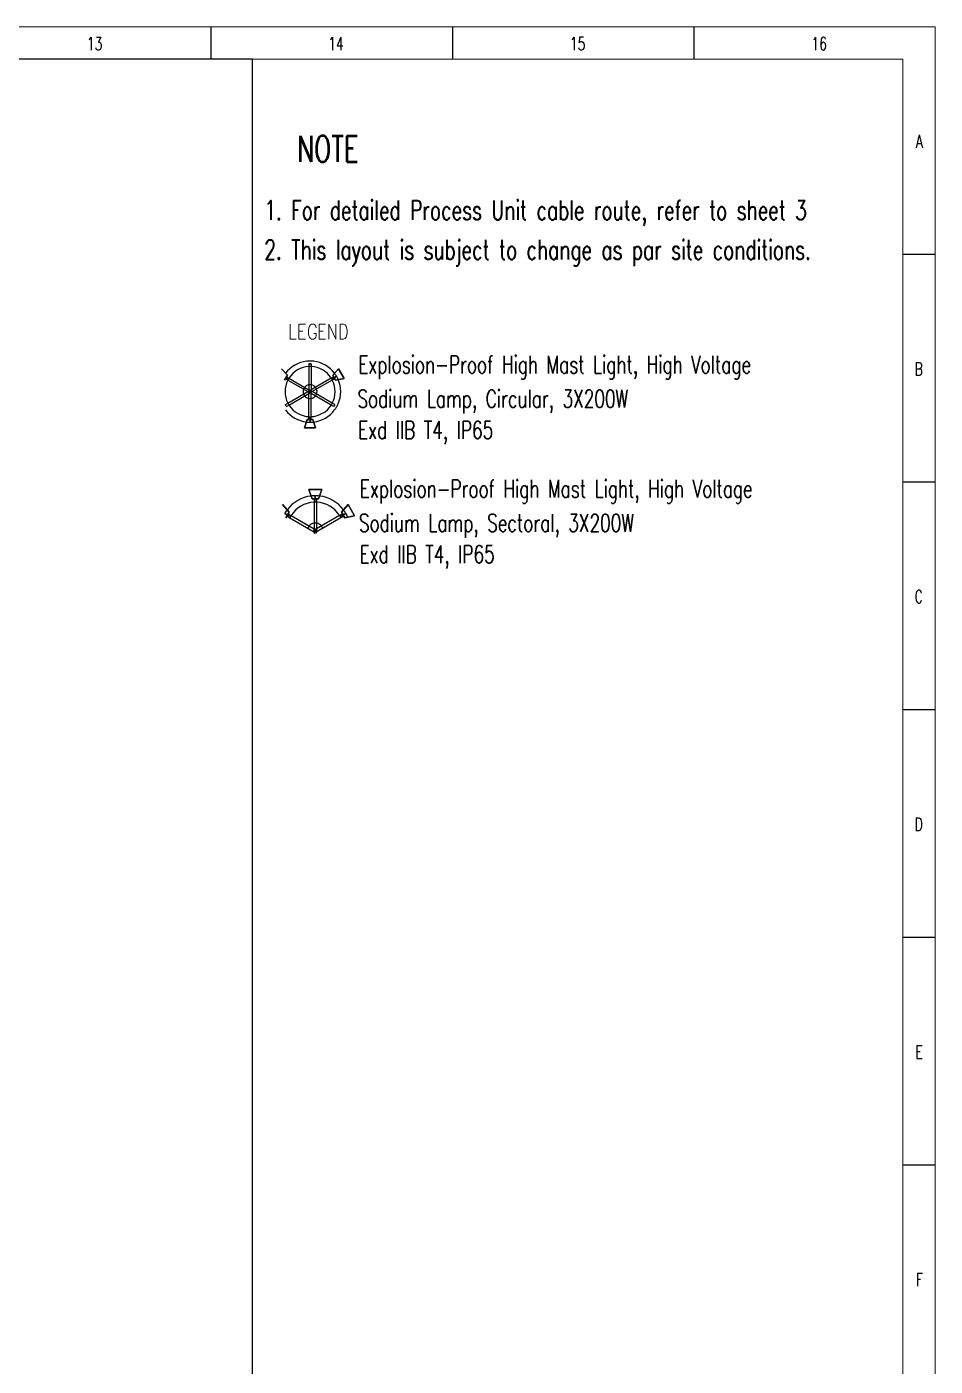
# Model space of a CAD drawing. Header units: inches. Extents: x 19 to 1016051, y 34 to 210034.
# Drawn here: x 227172 to 297019, y 107072 to 210034 of the extents above; entities that cross this region are included whole.
import ezdxf
from ezdxf.enums import TextEntityAlignment as Align

# ---------------------------------------------------------------- set-up
doc = ezdxf.new("R2010")
doc.units = ezdxf.units.IN
doc.header["$MEASUREMENT"] = 0
for name, color, linetype in [('ELECTRICAL', 7, 'Continuous'), ('Layer 1', 7, 'Continuous'), ('LGT1', 7, 'Continuous'), ('TEG BORDER', 7, 'Continuous'), ('照明平面设备层', 1, 'Continuous')]:
    doc.layers.add(name, color=color, linetype=linetype)
doc.styles.add('HZTXT', font='txt_qlt.shx', dxfattribs={"width": 0.7, "bigfont": 'hztxt.shx'})
doc.styles.add('TEG BORDER', font='txt_qlt.shx', dxfattribs={"width": 0.7, "bigfont": 'hztxt.shx'})

msp = doc.modelspace()

# ---------------------------------------------------------------- linework, layer by layer
for p, q in [((241331, 210034), (241331, 207534)), ((259894, 210034), (259894, 207534)), ((278456, 210034), (278456, 207534)), ((297019, 192534), (294519, 192534)), ((297019, 175034), (294519, 175034)), ((297019, 157534), (294519, 157534)), ((297019, 140034), (294519, 140034)), ((297019, 122534), (294519, 122534))]:
    msp.add_line(p, q)
at = {"linetype": 'Continuous'}
msp.add_line((244519, 207534), (2519, 207534), dxfattribs=at)
at = {"color": 5, "lineweight": 15}
msp.add_lwpolyline([(19, 210034), (297019, 210034), (297019, 34), (19, 34)], close=True, dxfattribs=at)
at = {"lineweight": 9}
msp.add_lwpolyline([(2519, 207534), (294519, 207534), (294519, 2534), (2519, 2534)], close=True, dxfattribs=at)
at = {"layer": 'Layer 1', "color": 0, "lineweight": 5}
for points in [[(247428, 187187), (247428, 186017), (247888, 186017)], [(248080, 186017), (248080, 187187), (248598, 187187)], [(248080, 186630), (248406, 186630)], [(249423, 186899), (249384, 187014), (249308, 187129), (249231, 187187), (249058, 187187), (248982, 187129), (248905, 187014), (248866, 186899), (248828, 186726), (248828, 186458), (248866, 186285), (248905, 186170), (248982, 186074), (249058, 186017), (249231, 186017), (249308, 186074), (249384, 186170), (249423, 186285), (249423, 186458), (249231, 186458)], [(249653, 186017), (249653, 187187), (250152, 187187)], [(249653, 186630), (249960, 186630)], [(250401, 186017), (250401, 187187), (250938, 186017), (250938, 187187)], [(251264, 186017), (251264, 187187), (251533, 187187), (251648, 187129), (251724, 187014), (251763, 186899), (251801, 186726), (251801, 186458), (251763, 186285), (251724, 186170), (251648, 186074), (251533, 186017), (251264, 186017)], [(248080, 186017), (248598, 186017)], [(249653, 186017), (250152, 186017)]]:
    msp.add_lwpolyline(points, dxfattribs=at)
at = {"layer": 'TEG BORDER'}
msp.add_line((244519, 58034), (244519, 207534), dxfattribs=at)
at = {"layer": '照明平面设备层', "color": 1, "linetype": 'Continuous'}
for p, q in [((246761, 183749), (247209, 183243)), ((246761, 183749), (247209, 183243)), ((247209, 183243), (246761, 183749)), ((246761, 183749), (247209, 183243)), ((249040, 184127), (248869, 184127)), ((248869, 184127), (248954, 184127)), ((249040, 184127), (248869, 184127)), ((248869, 184127), (248954, 184127)), ((248869, 184127), (248869, 183911)), ((248869, 183911), (248869, 182137)), ((248954, 184127), (249040, 184127)), ((248954, 184127), (249040, 184127)), ((249040, 184127), (249040, 183911)), ((249040, 183911), (249040, 182137)), ((251148, 183749), (250699, 183243)), ((251148, 183749), (250699, 183243)), ((250699, 183243), (251148, 183749)), ((250699, 183243), (251148, 183749)), ((251148, 183749), (251576, 183008)), ((251576, 183008), (251148, 183749)), ((251576, 183008), (251148, 183749)), ((251148, 183749), (251576, 183008)), ((246996, 182872), (247209, 183243)), ((247209, 183243), (246996, 182872)), ((247209, 183243), (246996, 182872)), ((246996, 182872), (247209, 183243)), ((247145, 183132), (247060, 182984)), ((247145, 183132), (247060, 182984)), ((247060, 182984), (247247, 182876)), ((247103, 183058), (247288, 182951)), ((247272, 182960), (247103, 183058)), ((247103, 183058), (247288, 182951)), ((247272, 182960), (247103, 183058)), ((247145, 183132), (247332, 183024)), ((247247, 182876), (248783, 181988)), ((247288, 182951), (247272, 182960)), ((247288, 182951), (247272, 182960)), ((247332, 183024), (248869, 182137)), ((250577, 183024), (249040, 182137)), ((250662, 182876), (249125, 181988)), ((250764, 183132), (250577, 183024)), ((250806, 183058), (250621, 182951)), ((250806, 183058), (250621, 182951)), ((250621, 182951), (250637, 182960)), ((250621, 182951), (250637, 182960)), ((250637, 182960), (250806, 183058)), ((250637, 182960), (250806, 183058)), ((250849, 182984), (250662, 182876)), ((250913, 182872), (250699, 183243)), ((250699, 183243), (250913, 182872)), ((250699, 183243), (250913, 182872)), ((250913, 182872), (250699, 183243)), ((250764, 183132), (250849, 182984)), ((250764, 183132), (250849, 182984)), ((250806, 183058), (250992, 183165)), ((250992, 183165), (250806, 183058)), ((250806, 183058), (250992, 183165)), ((250992, 183165), (250806, 183058)), ((251576, 183008), (250913, 182872)), ((251576, 183008), (250913, 182872)), ((250913, 182872), (251576, 183008)), ((251576, 183008), (250913, 182872)), ((247247, 181101), (248783, 181988)), ((247332, 180953), (248869, 181840)), ((248783, 181988), (248912, 182063)), ((248783, 181988), (248912, 181914)), ((248869, 182137), (248997, 182063)), ((248869, 182137), (248869, 181988)), ((249040, 181988), (248869, 181988)), ((248869, 181988), (248954, 181988)), ((248954, 181988), (248869, 181988)), ((248869, 181988), (249040, 181988)), ((248869, 181840), (248869, 181988)), ((248869, 181840), (248997, 181914)), ((248869, 180066), (248869, 181840)), ((249040, 182137), (248912, 182063)), ((248954, 181988), (248912, 182063)), ((248912, 182063), (248997, 181914)), ((248997, 181914), (248912, 182063)), ((248912, 182063), (248954, 181988)), ((248912, 181914), (248997, 182063)), ((248997, 182063), (248912, 181914)), ((248954, 181988), (248912, 181914)), ((248912, 181914), (248954, 181988)), ((249040, 181840), (248912, 181914)), ((248997, 182063), (248954, 181988)), ((248954, 181988), (248997, 182063)), ((248997, 181914), (248954, 181988)), ((248954, 181988), (248997, 181914)), ((248954, 181988), (249040, 181988)), ((249040, 181988), (248954, 181988)), ((249125, 181988), (248997, 182063)), ((249125, 181988), (248997, 181914)), ((249040, 182137), (249040, 181988)), ((249040, 181840), (249040, 181988)), ((249040, 180066), (249040, 181840)), ((250577, 180953), (249040, 181840)), ((250662, 181101), (249125, 181988)), ((247060, 180993), (247247, 181101)), ((247145, 180845), (247060, 180993)), ((247145, 180845), (247060, 180993)), ((247145, 180845), (247332, 180953)), ((250764, 180845), (250577, 180953)), ((250849, 180993), (250662, 181101)), ((250849, 180993), (250764, 180845)), ((250849, 180993), (250764, 180845)), ((248741, 179850), (248527, 179209)), ((248527, 179209), (248741, 179850)), ((248527, 179209), (248741, 179850)), ((248527, 179209), (248741, 179850)), ((249382, 179209), (248527, 179209)), ((248527, 179209), (249382, 179209)), ((248527, 179209), (249382, 179209)), ((249382, 179209), (248527, 179209)), ((249168, 179850), (248741, 179850)), ((248741, 179850), (249168, 179850)), ((248741, 179850), (249168, 179850)), ((249168, 179850), (248741, 179850)), ((248869, 179850), (248869, 180066)), ((249040, 179850), (248869, 179850)), ((249040, 179850), (248869, 179850)), ((248954, 180046), (248954, 180064)), ((248954, 180064), (248954, 179636)), ((248954, 180046), (248954, 180064)), ((248954, 180064), (248954, 179636)), ((248954, 179850), (248954, 180046)), ((248954, 179850), (248954, 180046)), ((248954, 179636), (248954, 179850)), ((248954, 179636), (248954, 179850)), ((249040, 179850), (249040, 180066)), ((249382, 179209), (249168, 179850)), ((249382, 179209), (249168, 179850)), ((249168, 179850), (249382, 179209)), ((249168, 179850), (249382, 179209)), ((249111, 173736), (248864, 174475)), ((248864, 174475), (249111, 173736)), ((248864, 174475), (249111, 173736)), ((248864, 174475), (249111, 173736)), ((249850, 174475), (248864, 174475)), ((248864, 174475), (249850, 174475)), ((248864, 174475), (249850, 174475)), ((249850, 174475), (248864, 174475)), ((249850, 174475), (249603, 173736)), ((249850, 174475), (249603, 173736)), ((249603, 173736), (249850, 174475)), ((249603, 173736), (249850, 174475)), ((246829, 173300), (247346, 172717)), ((246829, 173300), (247346, 172717)), ((247346, 172717), (246829, 173300)), ((246829, 173300), (247346, 172717)), ((249603, 173736), (249111, 173736)), ((249111, 173736), (249603, 173736)), ((249111, 173736), (249603, 173736)), ((249603, 173736), (249111, 173736)), ((249456, 173736), (249258, 173736)), ((249258, 173736), (249357, 173736)), ((249456, 173736), (249258, 173736)), ((249258, 173736), (249357, 173736)), ((249258, 173736), (249258, 173487)), ((249258, 173487), (249258, 171443)), ((249357, 173982), (249357, 173736)), ((249357, 173489), (249357, 173982)), ((249357, 173982), (249357, 173736)), ((249357, 173489), (249357, 173982)), ((249357, 173736), (249456, 173736)), ((249357, 173736), (249456, 173736)), ((249456, 173736), (249456, 173487)), ((249456, 173487), (249456, 171443)), ((251885, 173300), (251368, 172717)), ((251885, 173300), (251368, 172717)), ((251368, 172717), (251885, 173300)), ((251368, 172717), (251885, 173300)), ((251885, 173300), (252378, 172447)), ((252378, 172447), (251885, 173300)), ((252378, 172447), (251885, 173300)), ((251885, 173300), (252378, 172447)), ((247223, 172504), (247010, 172627)), ((247010, 172627), (247223, 172504)), ((247223, 172504), (247010, 172627)), ((247010, 172627), (247223, 172504)), ((247100, 172290), (247346, 172717)), ((247346, 172717), (247100, 172290)), ((247346, 172717), (247100, 172290)), ((247100, 172290), (247346, 172717)), ((247272, 172589), (247174, 172418)), ((247272, 172589), (247174, 172418)), ((247174, 172418), (247389, 172294)), ((247223, 172504), (247437, 172381)), ((247419, 172391), (247223, 172504)), ((247223, 172504), (247437, 172381)), ((247419, 172391), (247223, 172504)), ((247272, 172589), (247488, 172465)), ((247389, 172294), (249160, 171272)), ((247437, 172381), (247419, 172391)), ((247437, 172381), (247419, 172391)), ((247488, 172465), (249258, 171443)), ((251226, 172465), (249456, 171443)), ((251325, 172294), (249554, 171272)), ((251442, 172589), (251226, 172465)), ((251491, 172504), (251278, 172381)), ((251491, 172504), (251278, 172381)), ((251278, 172381), (251295, 172391)), ((251278, 172381), (251295, 172391)), ((251295, 172391), (251491, 172504)), ((251295, 172391), (251491, 172504)), ((251540, 172418), (251325, 172294)), ((251614, 172290), (251368, 172717)), ((251368, 172717), (251614, 172290)), ((251368, 172717), (251614, 172290)), ((251614, 172290), (251368, 172717)), ((251442, 172589), (251540, 172418)), ((251442, 172589), (251540, 172418)), ((251491, 172504), (251704, 172627)), ((251704, 172627), (251491, 172504)), ((251491, 172504), (251704, 172627)), ((251704, 172627), (251491, 172504)), ((252378, 172447), (251614, 172290)), ((252378, 172447), (251614, 172290)), ((251614, 172290), (252378, 172447)), ((252378, 172447), (251614, 172290)), ((249160, 171272), (249308, 171357)), ((249160, 171272), (249308, 171186)), ((249258, 171443), (249406, 171357)), ((249258, 171443), (249258, 171272)), ((249456, 171272), (249258, 171272)), ((249258, 171272), (249357, 171272)), ((249357, 171272), (249258, 171272)), ((249258, 171272), (249456, 171272)), ((249258, 171101), (249258, 171272)), ((249258, 171101), (249406, 171186)), ((249456, 171443), (249308, 171357)), ((249357, 171272), (249308, 171357)), ((249308, 171357), (249406, 171186)), ((249406, 171186), (249308, 171357)), ((249308, 171357), (249357, 171272)), ((249308, 171186), (249406, 171357)), ((249406, 171357), (249308, 171186)), ((249357, 171272), (249308, 171186)), ((249308, 171186), (249357, 171272)), ((249456, 171101), (249308, 171186)), ((249406, 171357), (249357, 171272)), ((249357, 171272), (249406, 171357)), ((249406, 171186), (249357, 171272)), ((249357, 171272), (249406, 171186)), ((249357, 171272), (249456, 171272)), ((249456, 171272), (249357, 171272)), ((249554, 171272), (249406, 171357)), ((249554, 171272), (249406, 171186)), ((249456, 171443), (249456, 171272)), ((249456, 171101), (249456, 171272))]:
    msp.add_line(p, q, dxfattribs=at)
for centre, radius in [((248954, 181988), 107), ((248954, 181988), 107), ((249357, 171272), 123), ((249357, 171272), 123)]:
    msp.add_circle(centre, radius, dxfattribs=at)
for centre, radius, start, end in [((248954, 181988), 2352, 96.86074, 143.17429), ((248954, 181988), 2352, 90, 96.86074), ((248954, 181988), 2352, 83.18043, 90), ((248954, 181988), 2352, 36.82571, 83.18043), ((248954, 181988), 1925, 92.54732, 147.45268), ((248954, 181988), 1925, 90, 92.54732), ((248954, 181988), 1925, 87.45268, 90), ((248954, 181988), 1925, 32.54732, 87.45268), ((248954, 181988), 2352, 30, 36.82571), ((248954, 181988), 1925, 152.54732, 207.45268), ((248954, 181988), 1925, 150, 152.54732), ((248954, 181988), 1925, 147.45268, 150), ((248954, 181988), 535, 140.7931, 159.2069), ((248954, 181988), 535, 140.7931, 159.2069), ((248954, 181988), 535, 99.2069, 140.7931), ((248954, 181988), 535, 99.2069, 140.7931), ((248954, 181988), 535, 80.7931, 99.2069), ((248954, 181988), 535, 80.7931, 99.2069), ((248954, 181988), 535, 39.2069, 80.7931), ((248954, 181988), 535, 39.2069, 80.7931), ((248954, 181988), 535, 20.7931, 39.2069), ((248954, 181988), 535, 20.7931, 39.2069), ((248954, 181988), 1925, 30, 32.54732), ((248954, 181988), 1925, 27.45268, 30), ((248954, 181988), 1925, 332.54732, 27.45268), ((248954, 181988), 2352, 23.17429, 30), ((248954, 181988), 2352, 336.82571, 23.17429), ((248954, 181988), 535, 159.2069, 200.7931), ((248954, 181988), 535, 159.2069, 200.7931), ((248954, 181988), 535, 200.7931, 219.2069), ((248954, 181988), 535, 200.7931, 219.2069), ((248954, 181988), 535, 219.2069, 260.7931), ((248954, 181988), 535, 219.2069, 260.7931), ((248954, 181988), 535, 260.7931, 270), ((248954, 181988), 535, 260.7931, 279.2069), ((248954, 181988), 535, 270, 279.2069), ((248954, 181988), 535, 279.2069, 320.7931), ((248954, 181988), 535, 279.2069, 320.7931), ((248954, 181988), 535, 320.7931, 339.2069), ((248954, 181988), 535, 320.7931, 339.2069), ((248954, 181988), 535, 339.2069, 20.7931), ((248954, 181988), 535, 0, 20.7931), ((248954, 181988), 535, 339.2069, 0), ((248954, 181988), 2352, 216.82571, 263.17429), ((248954, 181988), 1925, 207.45268, 210), ((248954, 181988), 1925, 210, 212.54732), ((248954, 181988), 1925, 212.54732, 267.45268), ((248954, 181988), 1925, 272.54732, 327.45268), ((248954, 181988), 2352, 276.82571, 323.17429), ((248954, 181988), 1925, 327.45268, 330), ((248954, 181988), 1925, 330, 332.54732), ((248954, 181988), 2352, 323.17429, 330), ((248954, 181988), 2352, 330, 336.82571), ((248954, 181988), 2352, 263.17429, 270), ((248954, 181988), 1925, 267.45268, 270), ((248954, 181988), 1925, 270, 272.54732), ((248954, 181988), 2352, 270, 276.82571), ((249357, 171272), 2710, 96.86074, 143.17429), ((249357, 171272), 2218, 92.54732, 147.45268), ((249357, 171272), 2710, 90, 96.86074), ((249357, 171272), 2218, 90, 92.54732), ((249357, 171272), 2710, 83.18043, 90), ((249357, 171272), 2218, 87.45268, 90), ((249357, 171272), 2218, 32.54732, 87.45268), ((249357, 171272), 2710, 36.82571, 83.18043), ((249357, 171272), 2710, 143.17429, 150), ((249357, 171272), 2218, 150, 152.54732), ((249357, 171272), 2218, 147.45268, 150), ((249357, 171272), 2218, 30, 32.54732), ((249357, 171272), 2218, 27.45268, 30), ((249357, 171272), 2710, 30, 36.82571), ((249357, 171272), 2710, 23.17429, 30), ((249357, 171272), 616, 140.7931, 159.2069), ((249357, 171272), 616, 140.7931, 159.2069), ((249357, 171272), 616, 99.2069, 140.7931), ((249357, 171272), 616, 99.2069, 140.7931), ((249357, 171272), 616, 80.7931, 99.2069), ((249357, 171272), 616, 80.7931, 99.2069), ((249357, 171272), 616, 39.2069, 80.7931), ((249357, 171272), 616, 39.2069, 80.7931), ((249357, 171272), 616, 20.7931, 39.2069), ((249357, 171272), 616, 20.7931, 39.2069)]:
    msp.add_arc(centre, radius, start, end, dxfattribs=at)

# ---------------------------------------------------------------- texts
at = {"color": 7, "style": 'HZTXT', "width": 0.7}
for s, p in [('1. For detailed Process Unit cable route, refer to sheet 3', (245433, 195940)), ('2. This layout is subject to change as par site conditions.', (245433, 192895))]:
    msp.add_text(s, height=1500, dxfattribs=at).set_placement(p, align=Align.MIDDLE_LEFT)
at = {"char_height": 1000, "width": 1000, "style": 'TEG BORDER'}
for s, insert, attachment_point in [('13', (231792, 209237), 1), ('\\pi-16.667;14', (250355, 209237), 1), ('15', (268917, 209237), 1), ('\\pi16.667;16', (287480, 209237), 1), ('A', (296064, 201729), 3), ('B', (296064, 184229), 3), ('C', (296064, 166729), 3), ('D', (296064, 149229), 3), ('E', (296064, 131729), 3), ('F', (296064, 114229), 3)]:
    msp.add_mtext(s, dxfattribs=dict(at, insert=insert, attachment_point=attachment_point))
at = {"layer": 'ELECTRICAL', "style": 'HZTXT', "width": 0.7}
msp.add_text('NOTE', height=2000, dxfattribs=at).set_placement((247948, 200648), align=Align.MIDDLE_LEFT)
at = {"layer": 'LGT1', "color": 7, "lineweight": -3, "style": 'HZTXT', "width": 0.7}
for s, p in [('Explosion-Proof High Mast Light, High Voltage', (252664, 183394)), ('Sodium Lamp, Circular, 3X200W', (252598, 180763)), ('Exd IIB T4, IP65', (252644, 178361)), ('Explosion-Proof High Mast Light, High Voltage', (252781, 173843)), ('Sodium Lamp, Sectoral, 3X200W', (252715, 171212)), ('Exd IIB T4, IP65', (252761, 168810))]:
    msp.add_text(s, height=1358.28, dxfattribs=at).set_placement(p)

doc.saveas('drawing.dxf')
